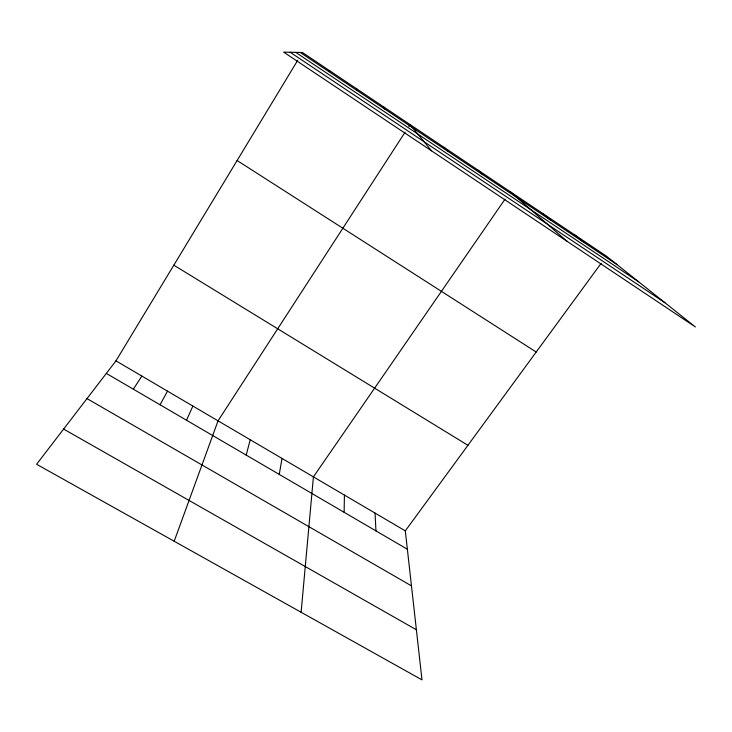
<?xml version="1.0" encoding="UTF-8"?>
<svg xmlns="http://www.w3.org/2000/svg" width="732" height="732" viewBox="0 0 732 732"><rect width="100%" height="100%" fill="white"/><g stroke="black" fill="none" stroke-linecap="round" stroke-linejoin="round"><path stroke-width="1.1" d="M344.132 512.299L344.415 495.088M301.117 612.254L313.415 476.871L504.998 199.205M279.258 474.409L282.021 458.424M246.199 455.094L250.234 439.749M174.189 541.25L218.045 420.836L405.098 132.199M186.514 420.232L192.9 406.059M160.061 404.787L167.509 391.144M601.091 263.364L405.308 530.865L421.998 679.882L36.6 464.271L115.958 360.858L297.759 60.234M408.804 126.48L410.039 124.577L431.532 150.838M133.334 389.177L141.862 376.074M328.787 71.58L329.775 70.812M63.62 429.071L416.389 629.767M86.998 398.601L411.476 585.875M106.332 373.402L407.367 549.238M115.958 360.858L405.308 530.865M173.823 265.176L467.931 445.303M237.113 160.518L536.19 352.037M300.221 52.448L617.094 264.645M295.719 52.365L638.67 281.82M290.174 52.256L664.903 302.7M574.748 234.926L584.191 242.603M542.687 213.442L550.821 220.268M510.195 191.674L567.08 241.322M477.255 169.614L482.681 174.637M443.876 147.251L447.883 151.332M383.568 106.845L384.968 109.196M356.813 88.92L357.033 90.494M375.049 513.086L375.946 530.883M302.435 52.494L283.641 52.118L695.4 326.975L606.389 256.118L302.435 52.494"/></g></svg>
